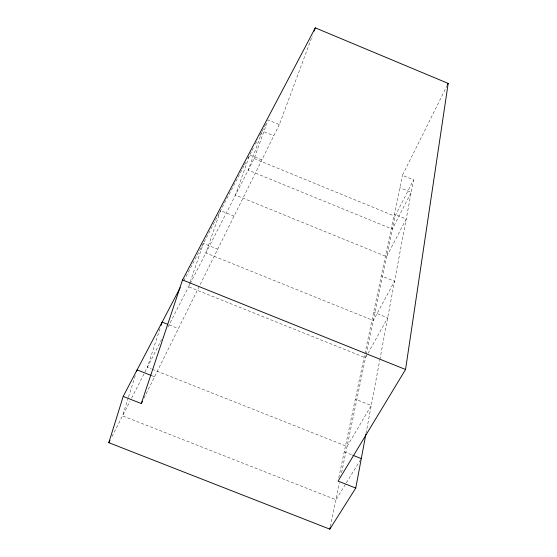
<?xml version="1.0" encoding="UTF-8"?>
<svg xmlns="http://www.w3.org/2000/svg" width="557" height="557" viewBox="0 0 557 557"><rect width="100%" height="100%" fill="white"/><g stroke="black" fill="none" stroke-linecap="round" stroke-linejoin="round"><path stroke-width="0.42" stroke-dasharray="2.79 2.09" d="M366.033 433.311L379.7 360.4M379.86 359.55L413.552 179.89L402.446 175.316L447.02 85.743M330.35 526.63L339.478 482.822M341.587 472.67L366.053 355.255M366.234 354.405L395.017 216.262L413.552 179.89M338.781 477.76L402.446 175.316M128.263 397.795L122.533 415.863L335.955 499.733L345.904 483.573M128.521 396.974L135.288 375.627M159.998 328.672L147.347 367.348L151.393 368.95M189.965 282.678L188.565 286.771L365.524 357.796L367.62 354.029M190.243 281.863L203.389 243.402L217.69 249.181M261.971 131.863L248.206 170.17L392.344 229.115L411.219 192.325L399.849 187.646M167.956 327.063L254.152 158.55L268.077 119.943L279.349 124.587L312.289 35.982M143.943 398.206L279.349 124.587M111.957 436.549L130.018 401.228M131.598 398.151L161.614 339.457M183.768 280.839L244.154 165.603M244.558 164.837L246.152 161.788M247.754 158.731L251.771 151.065M252.175 150.293L253.386 147.988M255.405 144.138L257.821 139.515M259.841 135.664L261.86 131.814M265.752 124.385L262.263 131.048L273.807 135.797M368.038 353.277L387.679 317.859L373.636 312.185M346.357 482.842L360.832 459.337M152.2 369.27L347.053 446.456L371.247 405.489L355.331 399.146M152.172 375.836L154.547 376.783M344.233 451.852L351.982 454.923M169.119 324.87L178.407 328.574M234.058 216.109L220.558 210.623L205.867 252.948L373.294 320.512L394.537 281.285L381.273 275.896M261.881 159.887L249.752 154.916L235.458 195.096L386.6 256.659L406.213 219.033L394.272 214.139M254.152 158.55L395.017 216.262"/><path stroke-width="0.84" d="M355.763 488.071L338.078 481.109L405.552 369.493L448.183 83.411L315.311 27.85L182.529 279.934L141.297 403.56L123.194 396.431L108.817 442.676L329.821 529.15L355.763 488.071L365.872 434.154M329.821 529.15L330.169 527.472M136.59 371.519L137.113 369.876L151.379 375.522M161.077 325.379L162.15 322.092L167.573 324.251M314.099 31.101L315.311 27.85M141.297 403.56L142.432 401.27M447.403 84.97L448.183 83.411M108.817 442.676L109.994 440.378M123.194 396.431L180.169 287.711M352.762 455.229L361.284 458.599M182.529 279.934L405.552 369.493"/></g></svg>
